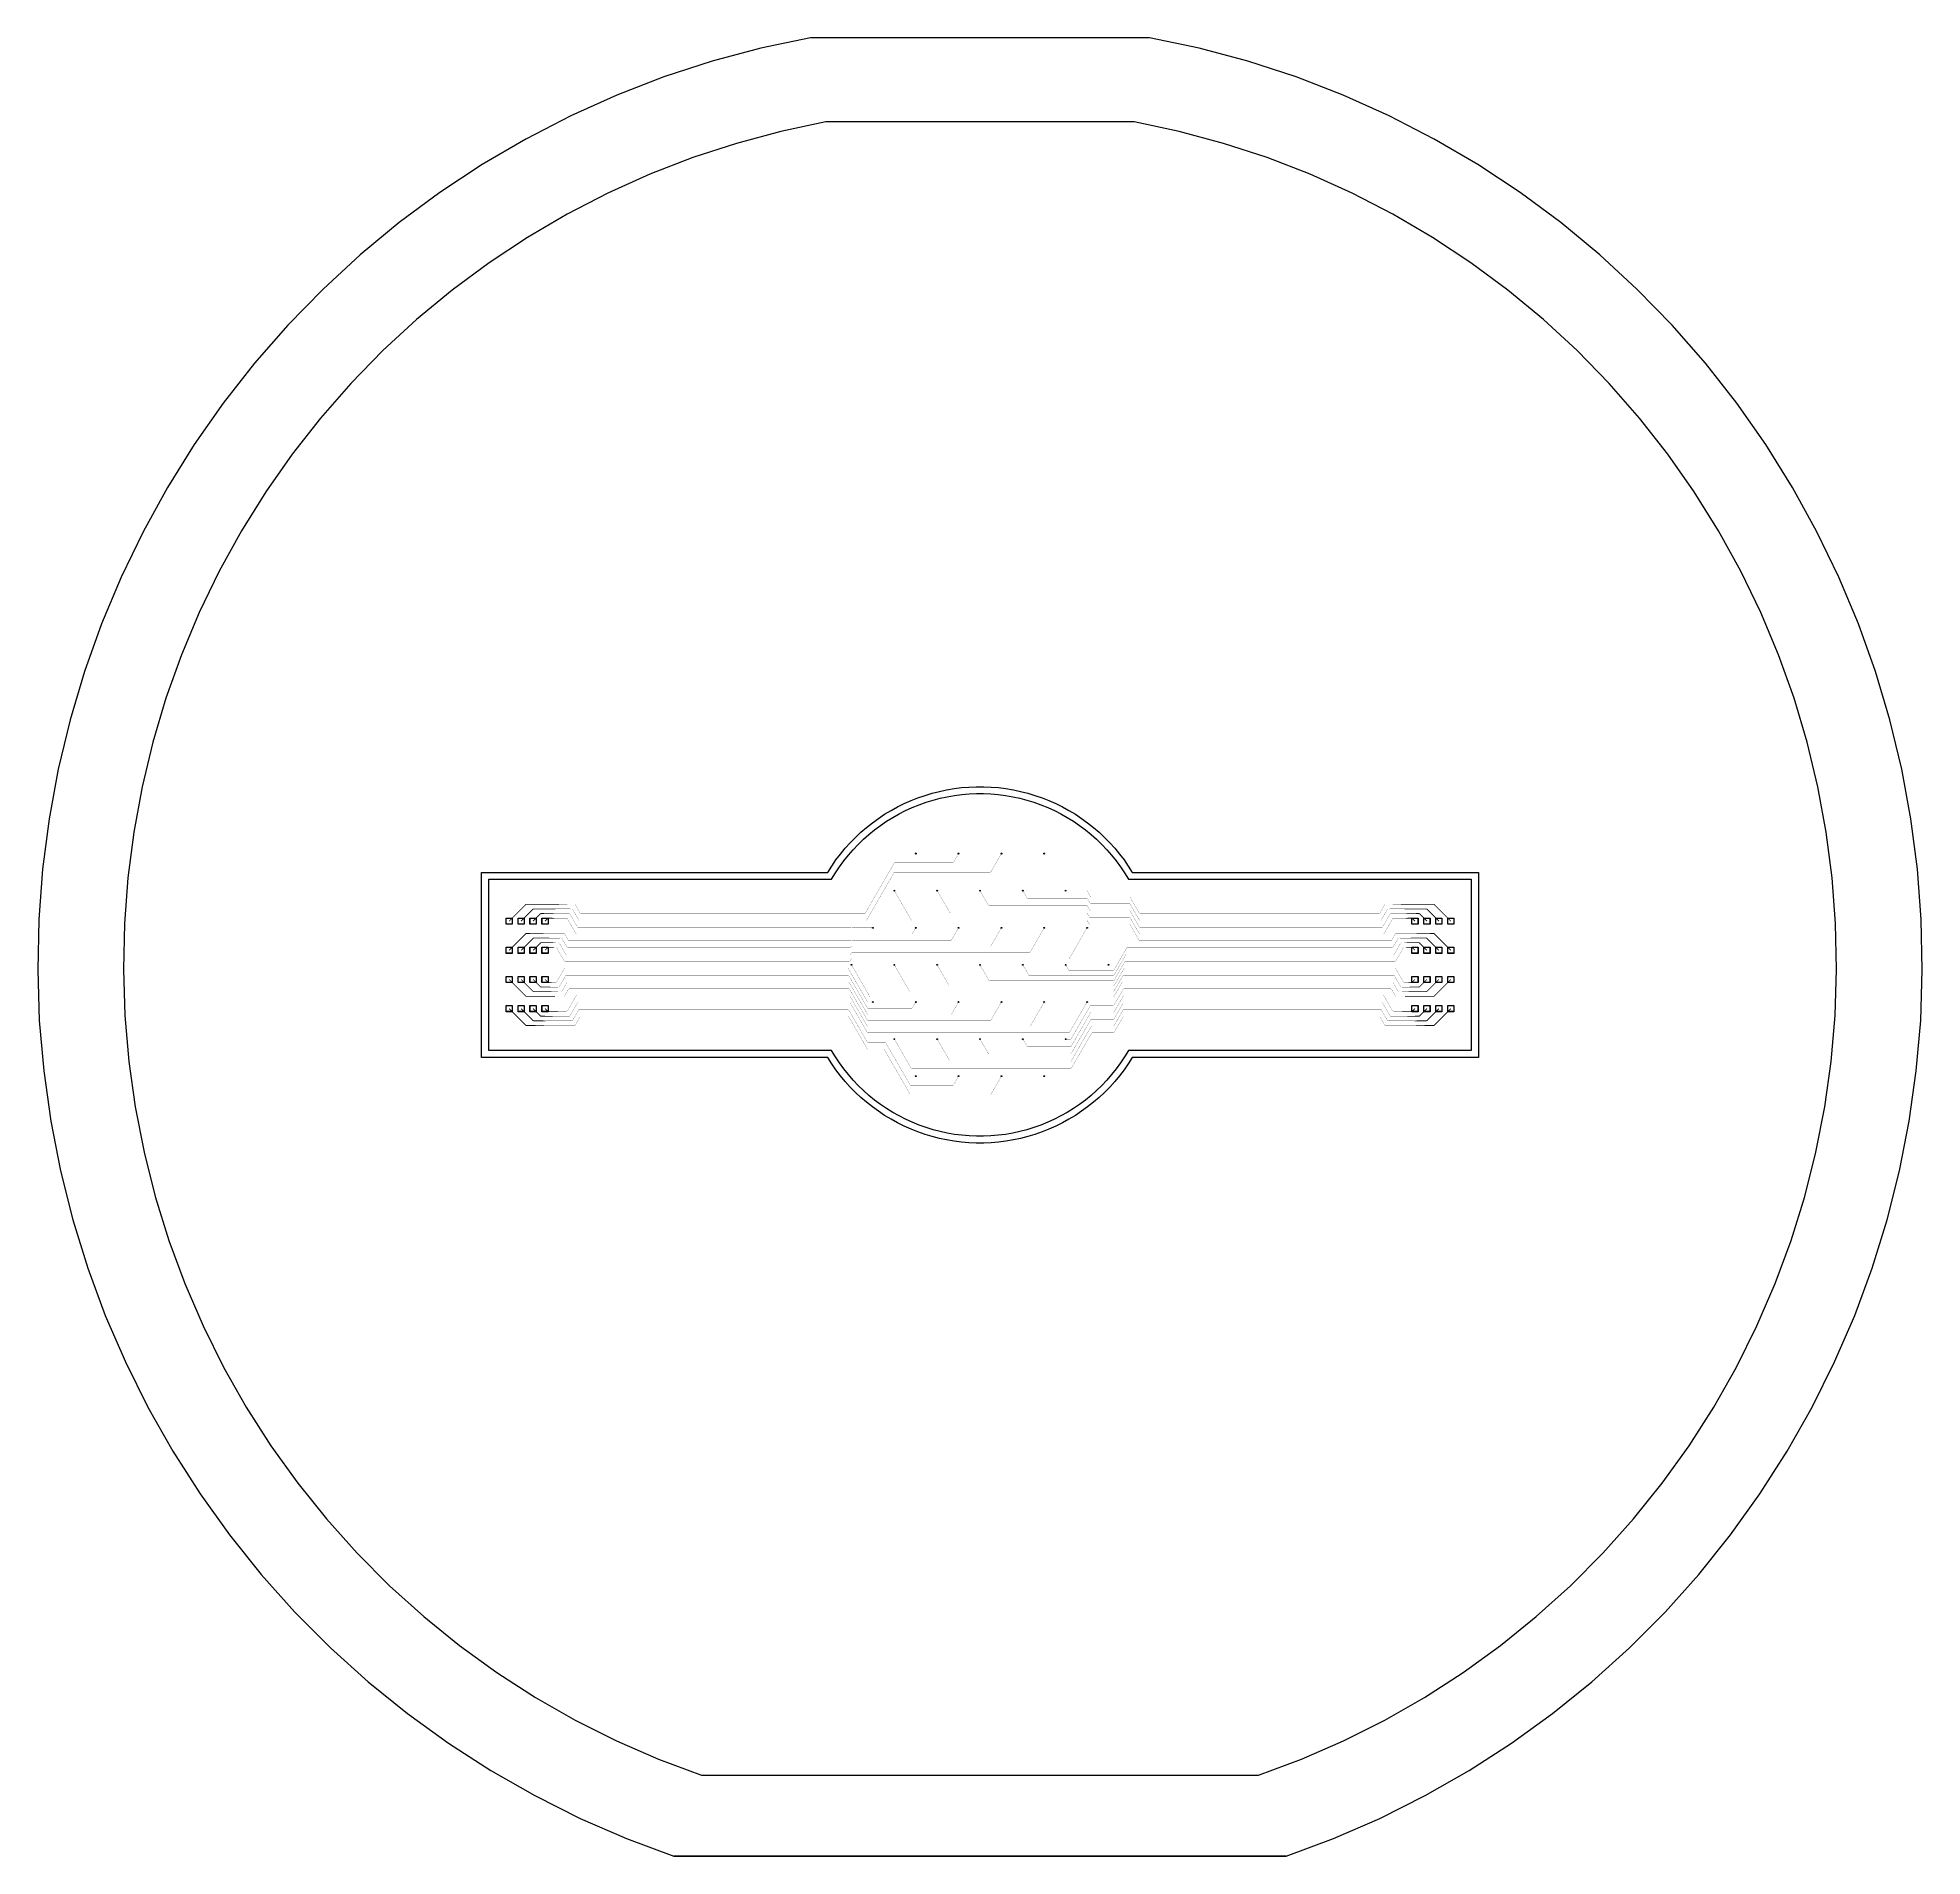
# Model space of a CAD drawing. Header units: metres. Extents: x -54999 to 54999, y -52014 to 54102.
import ezdxf

# ---------------------------------------------------------------- set-up
doc = ezdxf.new("R2010")
doc.units = ezdxf.units.M
for name, color, linetype in [('eDura_outline_ext', 6, 'Continuous'), ('eDura_outline_int', 6, 'Continuous'), ('etch', 3, 'Continuous'), ('metal', 4, 'Continuous'), ('wafer_ext', 8, 'Continuous'), ('wafer_int', 8, 'Continuous')]:
    doc.layers.add(name, color=color, linetype=linetype)
doc.dimstyles.get("Standard").update_dxf_attribs({"dimtxt": 2.5, "dimasz": 2.5, "dimexe": 1.25, "dimexo": 0.625, "dimtad": 1, "dimdec": 0, "dimtxsty": 'Standard', "dimcen": 2.5, "dimadec": 0, "dimazin": 0, "dimtfac": 1, "dimtmove": 0, "dimatfit": 3, "dimarcsym": 0})

# ---------------------------------------------------------------- blocks, each defined once
blk = doc.blocks.new('*D3')
at = {"color": 0, "lineweight": -2, "transparency": 16777216}
for p, q in [((-3761, 6470), (-3762, 6468)), ((-3760, 6472), (-3740, 6518)), ((-3734, 6529), (-3739, 6520))]:
    blk.add_line(p, q, dxfattribs=at)
at = {"color": 0, "transparency": 16777216}
for points in [[(-3762, 6470), (-3761, 6470), (-3760, 6472)], [(-3739, 6520), (-3738, 6520), (-3740, 6518)]]:
    blk.add_solid(points, dxfattribs=at)
at = {"layer": 'Defpoints', "color": 0, "transparency": 16777216}
for p in [(-3760, 6472), (-3740, 6518)]:
    blk.add_point(p, dxfattribs=at)
at = {"color": 0, "transparency": 16777216, "insert": (-3738, 6527), "char_height": 2.5, "attachment_point": 5, "rotation": 65.51546}
blk.add_mtext('∅50', dxfattribs=at)

msp = doc.modelspace()

# ---------------------------------------------------------------- linework, layer by layer
at = {"layer": 'eDura_outline_ext'}
msp.add_lwpolyline([(-8888.194, 5400), (-8654.601, 5766.965), (-8405.866, 6123.84), (-8142.424, 6470.002), (-7864.738, 6804.844), (-7573.291, 7127.781), (-7268.595, 7438.247), (-6951.182, 7735.701), (-6621.608, 8019.62), (-6280.45, 8289.509), (-5928.303, 8544.895), (-5565.785, 8785.331), (-5193.529, 9010.397), (-4812.187, 9219.699), (-4422.426, 9412.872), (-4024.928, 9589.576), (-3620.388, 9749.502), (-3209.514, 9892.372), (-2793.024, 10017.935), (-2371.649, 10125.971), (-1946.124, 10216.291), (-1517.194, 10288.738), (-1085.61, 10343.184), (-652.127, 10379.534), (-217.502, 10397.725), (217.502, 10397.725), (652.127, 10379.534), (1085.61, 10343.184), (1517.194, 10288.738), (1946.124, 10216.291), (2371.649, 10125.971), (2793.024, 10017.935), (3209.514, 9892.372), (3620.388, 9749.502), (4024.928, 9589.576), (4422.426, 9412.872), (4812.187, 9219.699), (5193.529, 9010.397), (5565.785, 8785.331), (5928.303, 8544.895), (6280.45, 8289.509), (6621.608, 8019.62), (6951.182, 7735.701), (7268.595, 7438.247), (7573.291, 7127.781), (7864.738, 6804.844), (8142.424, 6470.002), (8405.866, 6123.84), (8654.601, 5766.965), (8888.194, 5400), (8888.194, 5400), (29088.194, 5400), (29088.194, -5400), (8888.194, -5400), (8888.194, -5400), (8654.601, -5766.965), (8405.866, -6123.84), (8142.424, -6470.002), (7864.738, -6804.844), (7573.291, -7127.781), (7268.595, -7438.247), (6951.182, -7735.701), (6621.608, -8019.62), (6280.45, -8289.509), (5928.303, -8544.895), (5565.785, -8785.331), (5193.529, -9010.397), (4812.187, -9219.699), (4422.426, -9412.872), (4024.928, -9589.576), (3620.388, -9749.502), (3209.514, -9892.372), (2793.024, -10017.935), (2371.649, -10125.971), (1946.124, -10216.291), (1517.194, -10288.738), (1085.61, -10343.184), (652.127, -10379.534), (217.502, -10397.725), (-217.502, -10397.725), (-652.127, -10379.534), (-1085.61, -10343.184), (-1517.194, -10288.738), (-1946.124, -10216.291), (-2371.649, -10125.971), (-2793.024, -10017.935), (-3209.514, -9892.372), (-3620.388, -9749.502), (-4024.928, -9589.576), (-4422.426, -9412.872), (-4812.187, -9219.699), (-5193.529, -9010.397), (-5565.785, -8785.331), (-5928.303, -8544.895), (-6280.45, -8289.509), (-6621.608, -8019.62), (-6951.182, -7735.701), (-7268.595, -7438.247), (-7573.291, -7127.781), (-7864.738, -6804.844), (-8142.424, -6470.002), (-8405.866, -6123.84), (-8654.601, -5766.965), (-8888.194, -5400), (-8888.194, -5400), (-29088.194, -5400), (-29088.194, 5400), (-8888.194, 5400)], close=True, dxfattribs=at)
at = {"layer": 'eDura_outline_int'}
msp.add_lwpolyline([(-8660.254, 5000), (-8438.696, 5365.484), (-8201.723, 5721.167), (-7949.768, 6066.399), (-7683.291, 6400.55), (-7402.78, 6723.009), (-7108.746, 7033.187), (-6801.727, 7330.519), (-6482.284, 7614.46), (-6151, 7884.491), (-5808.479, 8140.121), (-5455.349, 8380.881), (-5092.254, 8606.332), (-4719.856, 8816.062), (-4338.837, 9009.689), (-3949.893, 9186.857), (-3553.733, 9347.245), (-3151.082, 9490.557), (-2742.675, 9616.534), (-2329.258, 9724.945), (-1911.586, 9815.592), (-1490.423, 9888.308), (-1066.537, 9942.962), (-640.702, 9979.454), (-213.698, 9997.716), (213.698, 9997.716), (640.702, 9979.454), (1066.537, 9942.962), (1490.423, 9888.308), (1911.586, 9815.592), (2329.258, 9724.945), (2742.675, 9616.534), (3151.082, 9490.557), (3553.733, 9347.245), (3949.893, 9186.857), (4338.837, 9009.689), (4719.856, 8816.062), (5092.254, 8606.332), (5455.349, 8380.881), (5808.479, 8140.121), (6151, 7884.491), (6482.284, 7614.46), (6801.727, 7330.519), (7108.746, 7033.187), (7402.78, 6723.009), (7683.291, 6400.55), (7949.768, 6066.399), (8201.723, 5721.167), (8438.696, 5365.484), (8660.254, 5000), (8660.254, 5000), (28660.254, 5000), (28660.254, -5000), (8660.254, -5000), (8660.254, -5000), (8438.696, -5365.484), (8201.723, -5721.167), (7949.768, -6066.399), (7683.291, -6400.55), (7402.78, -6723.009), (7108.746, -7033.187), (6801.727, -7330.519), (6482.284, -7614.46), (6151, -7884.491), (5808.479, -8140.121), (5455.349, -8380.881), (5092.254, -8606.332), (4719.856, -8816.062), (4338.837, -9009.689), (3949.893, -9186.857), (3553.733, -9347.245), (3151.082, -9490.557), (2742.675, -9616.534), (2329.258, -9724.945), (1911.586, -9815.592), (1490.423, -9888.308), (1066.537, -9942.962), (640.702, -9979.454), (213.698, -9997.716), (-213.698, -9997.716), (-640.702, -9979.454), (-1066.537, -9942.962), (-1490.423, -9888.308), (-1911.586, -9815.592), (-2329.258, -9724.945), (-2742.675, -9616.534), (-3151.082, -9490.557), (-3553.733, -9347.245), (-3949.893, -9186.857), (-4338.837, -9009.689), (-4719.856, -8816.062), (-5092.254, -8606.332), (-5455.349, -8380.881), (-5808.479, -8140.121), (-6151, -7884.491), (-6482.284, -7614.46), (-6801.727, -7330.519), (-7108.746, -7033.187), (-7402.78, -6723.009), (-7683.291, -6400.55), (-7949.768, -6066.399), (-8201.723, -5721.167), (-8438.696, -5365.484), (-8660.254, -5000), (-8660.254, -5000), (-28660.254, -5000), (-28660.254, 5000), (-8660.254, 5000)], close=True, dxfattribs=at)
at = {"layer": 'etch'}
for points in [[(-27660.254, 2725), (-27310.254, 2725), (-27310.254, 2375), (-27660.254, 2375), (-27660.254, 2725)], [(-26960.254, 2725), (-26610.254, 2725), (-26610.254, 2375), (-26960.254, 2375), (-26960.254, 2725)], [(-26260.254, 2725), (-25910.254, 2725), (-25910.254, 2375), (-26260.254, 2375), (-26260.254, 2725)], [(-25560.254, 2725), (-25210.254, 2725), (-25210.254, 2375), (-25560.254, 2375), (-25560.254, 2725)], [(25210.254, 2725), (25560.254, 2725), (25560.254, 2375), (25210.254, 2375), (25210.254, 2725)], [(25910.254, 2725), (26260.254, 2725), (26260.254, 2375), (25910.254, 2375), (25910.254, 2725)], [(26610.254, 2725), (26960.254, 2725), (26960.254, 2375), (26610.254, 2375), (26610.254, 2725)], [(27310.254, 2725), (27660.254, 2725), (27660.254, 2375), (27310.254, 2375), (27310.254, 2725)], [(-27660.254, 1025), (-27310.254, 1025), (-27310.254, 675), (-27660.254, 675), (-27660.254, 1025)], [(-26960.254, 1025), (-26610.254, 1025), (-26610.254, 675), (-26960.254, 675), (-26960.254, 1025)], [(-26260.254, 1025), (-25910.254, 1025), (-25910.254, 675), (-26260.254, 675), (-26260.254, 1025)], [(-25560.254, 1025), (-25210.254, 1025), (-25210.254, 675), (-25560.254, 675), (-25560.254, 1025)], [(25210.254, 1025), (25560.254, 1025), (25560.254, 675), (25210.254, 675), (25210.254, 1025)], [(25910.254, 1025), (26260.254, 1025), (26260.254, 675), (25910.254, 675), (25910.254, 1025)], [(26610.254, 1025), (26960.254, 1025), (26960.254, 675), (26610.254, 675), (26610.254, 1025)], [(27310.254, 1025), (27660.254, 1025), (27660.254, 675), (27310.254, 675), (27310.254, 1025)], [(-27660.254, -675), (-27310.254, -675), (-27310.254, -1025), (-27660.254, -1025), (-27660.254, -675)], [(-26960.254, -675), (-26610.254, -675), (-26610.254, -1025), (-26960.254, -1025), (-26960.254, -675)], [(-26260.254, -675), (-25910.254, -675), (-25910.254, -1025), (-26260.254, -1025), (-26260.254, -675)], [(-25560.254, -675), (-25210.254, -675), (-25210.254, -1025), (-25560.254, -1025), (-25560.254, -675)], [(25210.254, -675), (25560.254, -675), (25560.254, -1025), (25210.254, -1025), (25210.254, -675)], [(25910.254, -675), (26260.254, -675), (26260.254, -1025), (25910.254, -1025), (25910.254, -675)], [(26610.254, -675), (26960.254, -675), (26960.254, -1025), (26610.254, -1025), (26610.254, -675)], [(27310.254, -675), (27660.254, -675), (27660.254, -1025), (27310.254, -1025), (27310.254, -675)], [(-27660.254, -2375), (-27310.254, -2375), (-27310.254, -2725), (-27660.254, -2725), (-27660.254, -2375)], [(-26960.254, -2375), (-26610.254, -2375), (-26610.254, -2725), (-26960.254, -2725), (-26960.254, -2375)], [(-26260.254, -2375), (-25910.254, -2375), (-25910.254, -2725), (-26260.254, -2725), (-26260.254, -2375)], [(-25560.254, -2375), (-25210.254, -2375), (-25210.254, -2725), (-25560.254, -2725), (-25560.254, -2375)], [(25210.254, -2375), (25560.254, -2375), (25560.254, -2725), (25210.254, -2725), (25210.254, -2375)], [(25910.254, -2375), (26260.254, -2375), (26260.254, -2725), (25910.254, -2725), (25910.254, -2375)], [(26610.254, -2375), (26960.254, -2375), (26960.254, -2725), (26610.254, -2725), (26610.254, -2375)], [(27310.254, -2375), (27660.254, -2375), (27660.254, -2725), (27310.254, -2725), (27310.254, -2375)]]:
    msp.add_lwpolyline(points, close=True, dxfattribs=at)
for centre in [(-3750, 6495.191), (-1250, 6495.191), (1250, 6495.191), (3750, 6495.191), (-5000, 4330.127), (-2500, 4330.127), (0, 4330.127), (2500, 4330.127), (5000, 4330.127), (-6250, 2165.064), (-3750, 2165.064), (-1250, 2165.064), (1250, 2165.064), (3750, 2165.064), (6250, 2165.064), (-7500, 0), (-5000, 0), (-2500, 0), (0, 0), (2500, 0), (5000, 0), (7500, 0), (-6250, -2165.064), (-3750, -2165.064), (-1250, -2165.064), (1250, -2165.064), (3750, -2165.064), (6250, -2165.064), (-5000, -4330.127), (-2500, -4330.127), (0, -4330.127), (2500, -4330.127), (5000, -4330.127), (-3750, -6495.191), (-1250, -6495.191), (1250, -6495.191), (3750, -6495.191)]:
    msp.add_circle(centre, 5, dxfattribs=at)
at = {"layer": 'metal'}
for points in [[(-27485.254, 2550, 50, 50, 0), (-26514.899, 3520.355, 50, 50, -0.1989123674), (-26479.543, 3535, 50, 10, 0), (-23664.122, 3535, 10, 10, -0.2679491924), (-23620.82, 3510, 10, 10, 0), (-23340.805, 3025, 10, 10, 0.2679491924), (-23297.504, 3000, 10, 10, 0), (-6734.47, 3000, 10, 10, 0.2679491924), (-6691.169, 3025, 10, 10, 0), (-5014.434, 5929.191, 10, 10, -0.2679491924), (-4971.132, 5954.191, 10, 10, 0), (-1591.214, 5954.191, 10, 10, 0.2679491924), (-1547.913, 5979.191, 10, 10, 0), (-1250, 6495.191, 10, 10, 0)], [(-26785.254, 2550, 50, 50, 0), (-26084.899, 3250.355, 50, 50, -0.1989123674), (-26049.543, 3265, 50, 10, 0), (-23820.006, 3265, 10, 10, -0.2679491924), (-23776.705, 3240, 10, 10, 0), (-23421.634, 2625, 10, 10, 0.2679491924), (-23378.333, 2600, 10, 10, 0), (-6653.064, 2600, 10, 10, 0.2679491924), (-6609.763, 2625, 10, 10, 0), (-5014.434, 5388.191, 10, 10, -0.2679491924), (-4971.132, 5413.191, 10, 10, 0), (596.439, 5413.191, 10, 10, 0.2679491924), (639.741, 5438.191, 10, 10, 0), (1250, 6495.191, 10, 10, 0)], [(27485.254, 850, 50, 50, 0), (26514.899, 1820.355, 50, 50, 0.1989123674), (26479.543, 1835, 50, 10, 0), (24287.66, 1835, 10, 10, 0.2679491924), (24244.359, 1810, 10, 10, 0), (24022.079, 1425, 10, 10, -0.2679491924), (23978.777, 1400, 10, 10, 0), (9336.047, 1400, 10, 10, -0.2679491924), (9292.746, 1425, 10, 10, 0), (8764.434, 2340.064, 10, 10, 0.2679491924), (8721.132, 2365.064, 10, 10, 0), (6413.427, 2365.064, 10, 10, -0.2679491924), (6370.126, 2390.064, 10, 10, 0), (6264.434, 2573.127, 10, 10, 0.2679491924), (6221.132, 2598.127, 10, 10, 0), (-3971.162, 2598.127, 10, 10, -0.2679491924), (-4014.463, 2623.127, 10, 10, 0), (-5000, 4330.127, 10, 10, 0)], [(25385.254, 2550, 50, 50, 0), (25224.899, 2710.355, 50, 50, 0.1989123674), (25189.543, 2725, 50, 10, 0), (24131.775, 2725, 10, 10, 0.2679491924), (24088.474, 2700, 10, 10, 0), (23583.293, 1825, 10, 10, -0.2679491924), (23539.991, 1800, 10, 10, 0), (9336.047, 1800, 10, 10, -0.2679491924), (9292.746, 1825, 10, 10, 0), (8764.434, 2740.064, 10, 10, 0.2679491924), (8721.132, 2765.064, 10, 10, 0), (6432.479, 2765.064, 10, 10, -0.2679491924), (6389.178, 2790.064, 10, 10, 0), (6264.434, 3006.127, 10, 10, 0.2679491924), (6221.132, 3031.127, 10, 10, 0), (-1721.154, 3031.127, 10, 10, -0.2679491924), (-1764.456, 3056.127, 10, 10, 0), (-2500, 4330.127, 10, 10, 0)], [(26085.254, 2550, 50, 50, 0), (25654.899, 2980.355, 50, 50, 0.1989123674), (25619.543, 2995, 50, 10, 0), (23975.891, 2995, 10, 10, 0.2679491924), (23932.589, 2970, 10, 10, 0), (23502.463, 2225, 10, 10, -0.2679491924), (23459.162, 2200, 10, 10, 0), (9336.047, 2200, 10, 10, -0.2679491924), (9292.746, 2225, 10, 10, 0), (8764.434, 3140.064, 10, 10, 0.2679491924), (8721.132, 3165.064, 10, 10, 0), (6451.532, 3165.064, 10, 10, -0.2679491924), (6408.231, 3190.064, 10, 10, 0), (6264.434, 3439.127, 10, 10, 0.2679491924), (6221.132, 3464.127, 10, 10, 0), (528.853, 3464.127, 10, 10, -0.2679491924), (485.552, 3489.127, 10, 10, 0), (0, 4330.127, 10, 10, 0)], [(26785.254, 2550, 50, 50, 0), (26084.899, 3250.355, 50, 50, 0.1989123674), (26049.543, 3265, 50, 10, 0), (23820.006, 3265, 10, 10, 0.2679491924), (23776.705, 3240, 10, 10, 0), (23421.634, 2625, 10, 10, -0.2679491924), (23378.333, 2600, 10, 10, 0), (9336.047, 2600, 10, 10, -0.2679491924), (9292.746, 2625, 10, 10, 0), (8764.434, 3540.064, 10, 10, 0.2679491924), (8721.132, 3565.064, 10, 10, 0), (6470.584, 3565.064, 10, 10, -0.2679491924), (6427.283, 3590.064, 10, 10, 0), (6264.434, 3872.127, 10, 10, 0.2679491924), (6221.132, 3897.127, 10, 10, 0), (2778.86, 3897.127, 10, 10, -0.2679491924), (2735.559, 3922.127, 10, 10, 0), (2500, 4330.127, 10, 10, 0)], [(27485.254, 2550, 50, 50, 0), (26514.899, 3520.355, 50, 50, 0.1989123674), (26479.543, 3535, 50, 10, 0), (23664.122, 3535, 10, 10, 0.2679491924), (23620.82, 3510, 10, 10, 0), (23340.805, 3025, 10, 10, -0.2679491924), (23297.504, 3000, 10, 10, 0), (9336.047, 3000, 10, 10, -0.2679491924), (9292.746, 3025, 10, 10, 0), (8764.434, 3940.064, 10, 10, 0.2679491924), (8721.132, 3965.064, 10, 10, 0), (6489.637, 3965.064, 10, 10, -0.2679491924), (6446.336, 3990.064, 10, 10, 0), (6264.434, 4305.127, 10, 10, 0.2679491924), (6221.132, 4330.127, 10, 10, 0), (5000, 4330.127, 10, 10, 0)], [(-26085.254, 2550, 50, 50, 0), (-25654.899, 2980.355, 50, 50, -0.1989123674), (-25619.543, 2995, 50, 10, 0), (-23975.891, 2995, 10, 10, -0.2679491924), (-23932.589, 2970, 10, 10, 0), (-23502.463, 2225, 10, 10, 0.2679491924), (-23459.162, 2200, 10, 10, 0), (-7550.852, 2200, 10, 10, -0.2401598481), (-7510.393, 2179.377, 10, 10, 0), (-7514.974, 2185.687, 10, 10, 0.2401598481), (-7474.514, 2165.064, 10, 10, 0), (-6250, 2165.064, 10, 10, 0)], [(-25385.254, 2550, 50, 50, 0), (-25224.899, 2710.355, 50, 50, -0.1989123674), (-25189.543, 2725, 50, 10, 0), (-24131.775, 2725, 10, 10, -0.2679491924), (-24088.474, 2700, 10, 10, 0), (-23583.293, 1825, 10, 10, 0.2679491924), (-23539.991, 1800, 10, 10, 0), (-7535.887, 1800, 10, 10, 0.0393143368), (-7528.061, 1800.616, 10, 10, 0), (-7503.889, 1804.447, 10, 10, -0.0393143368), (-7496.062, 1805.064, 10, 10, 0), (-3986.714, 1805.064, 10, 10, 0.2679491924), (-3943.412, 1830.064, 10, 10, 0), (-3750, 2165.064, 10, 10, 0)], [(-1250, 2165.064, 10, 10, 0), (-1651.258, 1470.064, 10, 10, -0.2679491924), (-1694.56, 1445.064, 10, 10, 0), (-7471.132, 1445.064, 10, 10, 0.2679491924), (-7514.434, 1420.064, 10, 10, 0), (-7511.584, 1425, 10, 10, -0.2679491924), (-7554.885, 1400, 10, 10, 0), (-23978.777, 1400, 10, 10, -0.2679491924), (-24022.079, 1425, 10, 10, 0), (-24244.359, 1810, 10, 10, 0.2679491924), (-24287.66, 1835, 10, 50, 0), (-26479.543, 1835, 50, 50, 0.1989123674), (-26514.899, 1820.355, 50, 50, 0), (-27485.254, 850, 50, 50, 0)], [(-26785.254, 850, 50, 50, 0), (-26084.899, 1550.355, 50, 50, -0.1989123674), (-26049.543, 1565, 50, 10, 0), (-24443.544, 1565, 10, 10, -0.2679491924), (-24400.243, 1540, 10, 10, 0), (-24102.908, 1025, 10, 10, 0.2679491924), (-24059.606, 1000, 10, 10, 0), (-7577.979, 1000, 10, 10, 0.2679491924), (-7534.678, 1025, 10, 10, 0), (-7514.434, 1060.064, 10, 10, -0.2679491924), (-7471.132, 1085.064, 10, 10, 0), (597.594, 1085.064, 10, 10, 0.2679491924), (640.895, 1110.064, 10, 10, 0), (1250, 2165.064, 10, 10, 0)], [(-26085.254, 850, 50, 50, 0), (-25654.899, 1280.355, 50, 50, -0.1989123674), (-25619.543, 1295, 50, 10, 0), (-24599.429, 1295, 10, 10, -0.2679491924), (-24556.128, 1270, 10, 10, 0), (-24183.737, 625, 10, 10, 0.2679491924), (-24140.436, 600, 10, 10, 0), (-7601.073, 600, 10, 10, 0.2679491924), (-7557.772, 625, 10, 10, 0), (-7514.434, 700.064, 10, 10, -0.2679491924), (-7471.132, 725.064, 10, 10, 0), (2889.748, 725.064, 10, 10, 0.2679491924), (2933.049, 750.064, 10, 10, 0), (3750, 2165.064, 10, 10, 0)], [(-25385.254, 850, 50, 50, 0), (-25224.899, 1010.355, 50, 50, -0.1989123674), (-25189.543, 1025, 50, 10, 0), (-24755.314, 1025, 10, 10, -0.2679491924), (-24712.012, 1000, 10, 10, 0), (-24264.566, 225, 10, 10, 0.2679491924), (-24221.265, 200, 10, 10, 0), (-7624.167, 200, 10, 10, 0.2679491924), (-7580.866, 225, 10, 10, 0), (-7514.434, 340.064, 10, 10, -0.2679491924), (-7471.132, 365.064, 10, 10, 0), (5181.902, 365.064, 10, 10, 0.2679491924), (5225.203, 390.064, 10, 10, 0), (6250, 2165.064, 10, 10, 0)], [(26085.254, 850, 50, 50, 0), (25654.899, 1280.355, 50, 50, 0.1989123674), (25619.543, 1295, 50, 10, 0), (24599.429, 1295, 10, 10, 0.2679491924), (24556.128, 1270, 10, 10, 0), (24183.737, 625, 10, 10, -0.2679491924), (24140.436, 600, 10, 10, 0), (8544.58, 600, 10, 10, 0.2679491924), (8501.279, 575, 10, 10, 0), (7826.934, -593, 10, 10, -0.2679491924), (7783.632, -618, 10, 10, 0), (2885.67, -618, 10, 10, -0.2679491924), (2842.369, -593, 10, 10, 0), (2500, 0, 10, 10, 0)], [(26785.254, 850, 50, 50, 0), (26084.899, 1550.355, 50, 50, 0.1989123674), (26049.543, 1565, 50, 10, 0), (24443.544, 1565, 10, 10, 0.2679491924), (24400.243, 1540, 10, 10, 0), (24102.908, 1025, 10, 10, -0.2679491924), (24059.606, 1000, 10, 10, 0), (8597.119, 1000, 10, 10, 0.2679491924), (8553.818, 975, 10, 10, 0), (7826.934, -284, 10, 10, -0.2679491924), (7783.632, -309, 10, 10, 0), (5207.269, -309, 10, 10, -0.2679491924), (5163.967, -284, 10, 10, 0), (5000, 0, 10, 10, 0)], [(26785.254, -850, 50, 50, 0), (26084.899, -1550.355, 50, 50, -0.1989123674), (26049.543, -1565, 50, 10, 0), (24443.544, -1565, 10, 10, -0.2679491924), (24400.243, -1540, 10, 10, 0), (24102.908, -1025, 10, 10, 0.2679491924), (24059.606, -1000, 10, 10, 0), (8334.425, -1000, 10, 10, 0.2679491924), (8291.123, -1025, 10, 10, 0), (7826.934, -1829, 10, 10, -0.2679491924), (7783.632, -1854, 10, 10, 0), (-6400.725, -1854, 10, 10, -0.2679491924), (-6444.026, -1829, 10, 10, 0), (-7500, 0, 10, 10, 0)], [(26085.254, -850, 50, 50, 0), (25654.899, -1280.355, 50, 50, -0.1989123674), (25619.543, -1295, 50, 10, 0), (24599.429, -1295, 10, 10, -0.2679491924), (24556.128, -1270, 10, 10, 0), (24183.737, -625, 10, 10, 0.2679491924), (24140.436, -600, 10, 10, 0), (8386.964, -600, 10, 10, 0.2679491924), (8343.662, -625, 10, 10, 0), (7826.934, -1520, 10, 10, -0.2679491924), (7783.632, -1545, 10, 10, 0), (-4079.126, -1545, 10, 10, -0.2679491924), (-4122.428, -1520, 10, 10, 0), (-5000, 0, 10, 10, 0)], [(25385.254, -850, 50, 50, 0), (25224.899, -1010.355, 50, 50, -0.1989123674), (25189.543, -1025, 50, 10, 0), (24755.314, -1025, 10, 10, -0.2679491924), (24712.012, -1000, 10, 10, 0), (24264.566, -225, 10, 10, 0.2679491924), (24221.265, -200, 10, 10, 0), (8439.502, -200, 10, 10, 0.2679491924), (8396.201, -225, 10, 10, 0), (7826.934, -1211, 10, 10, -0.2679491924), (7783.632, -1236, 10, 10, 0), (-1757.528, -1236, 10, 10, -0.2679491924), (-1800.829, -1211, 10, 10, 0), (-2500, 0, 10, 10, 0)], [(25385.254, 850, 50, 50, 0), (25224.899, 1010.355, 50, 50, 0.1989123674), (25189.543, 1025, 50, 10, 0), (24755.314, 1025, 10, 10, 0.2679491924), (24712.012, 1000, 10, 10, 0), (24264.566, 225, 10, 10, -0.2679491924), (24221.265, 200, 10, 10, 0), (8492.041, 200, 10, 10, 0.2679491924), (8448.74, 175, 10, 10, 0), (7826.934, -902, 10, 10, -0.2679491924), (7783.632, -927, 10, 10, 0), (564.071, -927, 10, 10, -0.2679491924), (520.77, -902, 10, 10, 0), (0, 0, 10, 10, 0)], [(-27485.254, -850, 50, 50, 0), (-26514.899, -1820.355, 50, 50, 0.1989123674), (-26479.543, -1835, 50, 10, 0), (-24287.66, -1835, 10, 10, 0.2679491924), (-24244.359, -1810, 10, 10, 0), (-24022.079, -1425, 10, 10, -0.2679491924), (-23978.777, -1400, 10, 10, 0), (-7656.615, -1400, 10, 10, -0.2679491924), (-7613.314, -1425, 10, 10, 0), (-6576.934, -3220.064, 10, 10, 0.2679491924), (-6533.632, -3245.064, 10, 10, 0), (597.594, -3245.064, 10, 10, 0.2679491924), (640.895, -3220.064, 10, 10, 0), (1250, -2165.064, 10, 10, 0)], [(-1250, -2165.064, 10, 10, 0), (-1651.258, -2860.064, 10, 10, -0.2679491924), (-1694.56, -2885.064, 10, 10, 0), (-6533.632, -2885.064, 10, 10, -0.2679491924), (-6576.934, -2860.064, 10, 10, 0), (-7636.408, -1025, 10, 10, 0.2679491924), (-7679.709, -1000, 10, 10, 0), (-24059.606, -1000, 10, 10, 0.2679491924), (-24102.908, -1025, 10, 10, 0), (-24400.243, -1540, 10, 10, -0.2679491924), (-24443.544, -1565, 10, 50, 0), (-26049.543, -1565, 50, 50, -0.1989123674), (-26084.899, -1550.355, 50, 50, 0), (-26785.254, -850, 50, 50, 0)], [(-3750, -2165.064, 10, 10, 0), (-3943.412, -2500.064, 10, 10, -0.2679491924), (-3986.714, -2525.064, 10, 10, 0), (-6533.632, -2525.064, 10, 10, -0.2679491924), (-6576.934, -2500.064, 10, 10, 0), (-7659.502, -625, 10, 10, 0.2679491924), (-7702.803, -600, 10, 10, 0), (-24140.436, -600, 10, 10, 0.2679491924), (-24183.737, -625, 10, 10, 0), (-24556.128, -1270, 10, 10, -0.2679491924), (-24599.429, -1295, 10, 50, 0), (-25619.543, -1295, 50, 50, -0.1989123674), (-25654.899, -1280.355, 50, 50, 0), (-26085.254, -850, 50, 50, 0)], [(-6250, -2165.064, 10, 10, 0), (-6533.632, -2165.064, 10, 10, -0.2679491924), (-6576.934, -2140.064, 10, 10, 0), (-7682.596, -225, 10, 10, 0.2679491924), (-7725.897, -200, 10, 10, 0), (-24221.265, -200, 10, 10, 0.2679491924), (-24264.566, -225, 10, 10, 0), (-24712.012, -1000, 10, 10, -0.2679491924), (-24755.314, -1025, 10, 50, 0), (-25189.543, -1025, 50, 50, -0.1989123674), (-25224.899, -1010.355, 50, 50, 0), (-25385.254, -850, 50, 50, 0)], [(27485.254, -850, 50, 50, 0), (26514.899, -1820.355, 50, 50, -0.1989123674), (26479.543, -1835, 50, 10, 0), (24287.66, -1835, 10, 10, -0.2679491924), (24244.359, -1810, 10, 10, 0), (24022.079, -1425, 10, 10, 0.2679491924), (23978.777, -1400, 10, 10, 0), (8398.547, -1400, 10, 10, 0.2679491924), (8355.246, -1425, 10, 10, 0), (7826.934, -2340.064, 10, 10, -0.2679491924), (7783.632, -2365.064, 10, 10, 0), (6475.897, -2365.064, 10, 10, 0.2679491924), (6432.596, -2390.064, 10, 10, 0), (5326.934, -4305.127, 10, 10, -0.2679491924), (5283.632, -4330.127, 10, 10, 0), (5000, -4330.127, 10, 10, 0)], [(6250, -2165.064, 10, 10, 0), (5225.203, -3940.064, 10, 10, -0.2679491924), (5181.902, -3965.064, 10, 10, 0), (-6533.632, -3965.064, 10, 10, -0.2679491924), (-6576.934, -3940.064, 10, 10, 0), (-7567.126, -2225, 10, 10, 0.2679491924), (-7610.427, -2200, 10, 10, 0), (-23459.162, -2200, 10, 10, 0.2679491924), (-23502.463, -2225, 10, 10, 0), (-23932.589, -2970, 10, 10, -0.2679491924), (-23975.891, -2995, 10, 50, 0), (-25619.543, -2995, 50, 50, -0.1989123674), (-25654.899, -2980.355, 50, 50, 0), (-26085.254, -2550, 50, 50, 0)], [(-25385.254, -2550, 50, 50, 0), (-25224.899, -2710.355, 50, 50, 0.1989123674), (-25189.543, -2725, 50, 10, 0), (-24131.775, -2725, 10, 10, 0.2679491924), (-24088.474, -2700, 10, 10, 0), (-23583.293, -1825, 10, 10, -0.2679491924), (-23539.991, -1800, 10, 10, 0), (-7633.521, -1800, 10, 10, -0.2679491924), (-7590.22, -1825, 10, 10, 0), (-6576.934, -3580.064, 10, 10, 0.2679491924), (-6533.632, -3605.064, 10, 10, 0), (2889.748, -3605.064, 10, 10, 0.2679491924), (2933.049, -3580.064, 10, 10, 0), (3750, -2165.064, 10, 10, 0)], [(26085.254, -2550, 50, 50, 0), (25654.899, -2980.355, 50, 50, -0.1989123674), (25619.543, -2995, 50, 10, 0), (23975.891, -2995, 10, 10, -0.2679491924), (23932.589, -2970, 10, 10, 0), (23502.463, -2225, 10, 10, 0.2679491924), (23459.162, -2200, 10, 10, 0), (8398.547, -2200, 10, 10, 0.2679491924), (8355.246, -2225, 10, 10, 0), (7826.934, -3140.064, 10, 10, -0.2679491924), (7783.632, -3165.064, 10, 10, 0), (6514.003, -3165.064, 10, 10, 0.2679491924), (6470.701, -3190.064, 10, 10, 0), (5326.934, -5171.127, 10, 10, -0.2679491924), (5283.632, -5196.127, 10, 10, 0), (528.853, -5196.127, 10, 10, -0.2679491924), (485.552, -5171.127, 10, 10, 0), (0, -4330.127, 10, 10, 0)], [(25385.254, -2550, 50, 50, 0), (25224.899, -2710.355, 50, 50, -0.1989123674), (25189.543, -2725, 50, 10, 0), (24131.775, -2725, 10, 10, -0.2679491924), (24088.474, -2700, 10, 10, 0), (23583.293, -1825, 10, 10, 0.2679491924), (23539.991, -1800, 10, 10, 0), (8398.547, -1800, 10, 10, 0.2679491924), (8355.246, -1825, 10, 10, 0), (7826.934, -2740.064, 10, 10, -0.2679491924), (7783.632, -2765.064, 10, 10, 0), (6494.95, -2765.064, 10, 10, 0.2679491924), (6451.649, -2790.064, 10, 10, 0), (5326.934, -4738.127, 10, 10, -0.2679491924), (5283.632, -4763.127, 10, 10, 0), (2778.86, -4763.127, 10, 10, -0.2679491924), (2735.559, -4738.127, 10, 10, 0), (2500, -4330.127, 10, 10, 0)], [(-27485.254, -2550, 50, 50, 0), (-26514.899, -3520.355, 50, 50, 0.1989123674), (-26479.543, -3535, 50, 10, 0), (-23664.122, -3535, 10, 10, 0.2679491924), (-23620.82, -3510, 10, 10, 0), (-23340.805, -3025, 10, 10, -0.2679491924), (-23297.504, -3000, 10, 10, 0), (-7705.727, -3000, 10, 10, -0.2679491924), (-7662.426, -3025, 10, 10, 0), (-6576.934, -4905.127, 10, 10, 0.2679491924), (-6533.632, -4930.127, 10, 10, 0), (-5619.65, -4930.127, 10, 10, -0.2679491924), (-5576.349, -4955.127, 10, 10, 0), (-4076.934, -7552.191, 10, 10, 0.2679491924), (-4033.632, -7577.191, 10, 10, 0), (596.439, -7577.191, 10, 10, 0.2679491924), (639.741, -7552.191, 10, 10, 0), (1250, -6495.191, 10, 10, 0)], [(-1250, -6495.191, 10, 10, 0), (-1547.913, -7011.191, 10, 10, -0.2679491924), (-1591.214, -7036.191, 10, 10, 0), (-4033.632, -7036.191, 10, 10, -0.2679491924), (-4076.934, -7011.191, 10, 10, 0), (-5494.943, -4555.127, 10, 10, 0.2679491924), (-5538.244, -4530.127, 10, 10, 0), (-6533.632, -4530.127, 10, 10, -0.2679491924), (-6576.934, -4505.127, 10, 10, 0), (-7662.426, -2625, 10, 10, 0.2679491924), (-7705.727, -2600, 10, 10, 0), (-23378.333, -2600, 10, 10, 0.2679491924), (-23421.634, -2625, 10, 10, 0), (-23776.705, -3240, 10, 10, -0.2679491924), (-23820.006, -3265, 10, 50, 0), (-26049.543, -3265, 50, 50, -0.1989123674), (-26084.899, -3250.355, 50, 50, 0), (-26785.254, -2550, 50, 50, 0)], [(27485.254, -2550, 50, 50, 0), (26514.899, -3520.355, 50, 50, -0.1989123674), (26479.543, -3535, 50, 10, 0), (23664.122, -3535, 10, 10, -0.2679491924), (23620.82, -3510, 10, 10, 0), (23340.805, -3025, 10, 10, 0.2679491924), (23297.504, -3000, 10, 10, 0), (8398.547, -3000, 10, 10, 0.2679491924), (8355.246, -3025, 10, 10, 0), (7826.934, -3940.064, 10, 10, -0.2679491924), (7783.632, -3965.064, 10, 10, 0), (6552.108, -3965.064, 10, 10, 0.2679491924), (6508.806, -3990.064, 10, 10, 0), (5326.934, -6037.127, 10, 10, -0.2679491924), (5283.632, -6062.127, 10, 10, 0), (-3971.162, -6062.127, 10, 10, -0.2679491924), (-4014.463, -6037.127, 10, 10, 0), (-5000, -4330.127, 10, 10, 0)], [(26785.254, -2550, 50, 50, 0), (26084.899, -3250.355, 50, 50, -0.1989123674), (26049.543, -3265, 50, 10, 0), (23820.006, -3265, 10, 10, -0.2679491924), (23776.705, -3240, 10, 10, 0), (23421.634, -2625, 10, 10, 0.2679491924), (23378.333, -2600, 10, 10, 0), (8398.547, -2600, 10, 10, 0.2679491924), (8355.246, -2625, 10, 10, 0), (7826.934, -3540.064, 10, 10, -0.2679491924), (7783.632, -3565.064, 10, 10, 0), (6533.055, -3565.064, 10, 10, 0.2679491924), (6489.754, -3590.064, 10, 10, 0), (5326.934, -5604.127, 10, 10, -0.2679491924), (5283.632, -5629.127, 10, 10, 0), (-1721.154, -5629.127, 10, 10, -0.2679491924), (-1764.456, -5604.127, 10, 10, 0), (-2500, -4330.127, 10, 10, 0)]]:
    msp.add_lwpolyline(points, format="xyseb", dxfattribs=at)
at = {"layer": 'metal', "const_width": 10}
for points in [[(-3750, 6495.191), (-3750, 6495.191)], [(5000, 4330.127), (5000, 4330.127)], [(-6250, 2165.064), (-6250, 2165.064)], [(7500, 0), (7500, 0)], [(-6250, -2165.064), (-6250, -2165.064)], [(5000, -4330.127), (5000, -4330.127)], [(-3750, -6495.191), (-3750, -6495.191)]]:
    msp.add_lwpolyline(points, dxfattribs=at)
at = {"layer": 'metal'}
for points in [[(-27665.254, 2730), (-27305.254, 2730), (-27305.254, 2370), (-27665.254, 2370), (-27665.254, 2730)], [(-26965.254, 2730), (-26605.254, 2730), (-26605.254, 2370), (-26965.254, 2370), (-26965.254, 2730)], [(-26265.254, 2730), (-25905.254, 2730), (-25905.254, 2370), (-26265.254, 2370), (-26265.254, 2730)], [(-25565.254, 2730), (-25205.254, 2730), (-25205.254, 2370), (-25565.254, 2370), (-25565.254, 2730)], [(25205.254, 2730), (25565.254, 2730), (25565.254, 2370), (25205.254, 2370), (25205.254, 2730)], [(25905.254, 2730), (26265.254, 2730), (26265.254, 2370), (25905.254, 2370), (25905.254, 2730)], [(26605.254, 2730), (26965.254, 2730), (26965.254, 2370), (26605.254, 2370), (26605.254, 2730)], [(27305.254, 2730), (27665.254, 2730), (27665.254, 2370), (27305.254, 2370), (27305.254, 2730)], [(-27665.254, 1030), (-27305.254, 1030), (-27305.254, 670), (-27665.254, 670), (-27665.254, 1030)], [(-26965.254, 1030), (-26605.254, 1030), (-26605.254, 670), (-26965.254, 670), (-26965.254, 1030)], [(-26265.254, 1030), (-25905.254, 1030), (-25905.254, 670), (-26265.254, 670), (-26265.254, 1030)], [(-25565.254, 1030), (-25205.254, 1030), (-25205.254, 670), (-25565.254, 670), (-25565.254, 1030)], [(25205.254, 1030), (25565.254, 1030), (25565.254, 670), (25205.254, 670), (25205.254, 1030)], [(25905.254, 1030), (26265.254, 1030), (26265.254, 670), (25905.254, 670), (25905.254, 1030)], [(26605.254, 1030), (26965.254, 1030), (26965.254, 670), (26605.254, 670), (26605.254, 1030)], [(27305.254, 1030), (27665.254, 1030), (27665.254, 670), (27305.254, 670), (27305.254, 1030)], [(-27665.254, -670), (-27305.254, -670), (-27305.254, -1030), (-27665.254, -1030), (-27665.254, -670)], [(-26965.254, -670), (-26605.254, -670), (-26605.254, -1030), (-26965.254, -1030), (-26965.254, -670)], [(-26265.254, -670), (-25905.254, -670), (-25905.254, -1030), (-26265.254, -1030), (-26265.254, -670)], [(-25565.254, -670), (-25205.254, -670), (-25205.254, -1030), (-25565.254, -1030), (-25565.254, -670)], [(25205.254, -670), (25565.254, -670), (25565.254, -1030), (25205.254, -1030), (25205.254, -670)], [(25905.254, -670), (26265.254, -670), (26265.254, -1030), (25905.254, -1030), (25905.254, -670)], [(26605.254, -670), (26965.254, -670), (26965.254, -1030), (26605.254, -1030), (26605.254, -670)], [(27305.254, -670), (27665.254, -670), (27665.254, -1030), (27305.254, -1030), (27305.254, -670)], [(-27665.254, -2370), (-27305.254, -2370), (-27305.254, -2730), (-27665.254, -2730), (-27665.254, -2370)], [(-26965.254, -2370), (-26605.254, -2370), (-26605.254, -2730), (-26965.254, -2730), (-26965.254, -2370)], [(-26265.254, -2370), (-25905.254, -2370), (-25905.254, -2730), (-26265.254, -2730), (-26265.254, -2370)], [(-25565.254, -2370), (-25205.254, -2370), (-25205.254, -2730), (-25565.254, -2730), (-25565.254, -2370)], [(25205.254, -2370), (25565.254, -2370), (25565.254, -2730), (25205.254, -2730), (25205.254, -2370)], [(25905.254, -2370), (26265.254, -2370), (26265.254, -2730), (25905.254, -2730), (25905.254, -2370)], [(26605.254, -2370), (26965.254, -2370), (26965.254, -2730), (26605.254, -2730), (26605.254, -2370)], [(27305.254, -2370), (27665.254, -2370), (27665.254, -2730), (27305.254, -2730), (27305.254, -2370)]]:
    msp.add_lwpolyline(points, close=True, dxfattribs=at)
for centre in [(-3750, 6495.191), (-1250, 6495.191), (1250, 6495.191), (3750, 6495.191), (-5000, 4330.127), (-2500, 4330.127), (0, 4330.127), (2500, 4330.127), (5000, 4330.127), (-6250, 2165.064), (-3750, 2165.064), (-1250, 2165.064), (1250, 2165.064), (3750, 2165.064), (6250, 2165.064), (-7500, 0), (-5000, 0), (-2500, 0), (0, 0), (2500, 0), (5000, 0), (7500, 0), (-6250, -2165.064), (-3750, -2165.064), (-1250, -2165.064), (1250, -2165.064), (3750, -2165.064), (6250, -2165.064), (-5000, -4330.127), (-2500, -4330.127), (0, -4330.127), (2500, -4330.127), (5000, -4330.127), (-3750, -6495.191), (-1250, -6495.191), (1250, -6495.191), (3750, -6495.191)]:
    msp.add_circle(centre, 25, dxfattribs=at)
at = {"layer": 'wafer_ext'}
msp.add_lwpolyline([(17875, -52014.271), (20639.283, -50980.585), (23344.14, -49800.112), (25981.783, -48476.251), (28544.618, -47012.815), (31025.265, -45414.017), (33416.582, -43684.46), (35711.685, -41829.124), (37903.964, -39853.35), (39987.107, -37762.829), (41955.118, -35563.578), (43802.328, -33261.931), (45523.42, -30864.514), (47113.438, -28378.23), (48567.805, -25810.237), (49882.332, -23167.93), (51053.234, -20458.917), (52077.141, -17690.997), (52951.105, -14872.139), (53672.608, -12010.462), (54239.573, -9114.202), (54650.369, -6191.701), (54903.812, -3251.372), (54999.173, -301.682), (54936.176, 2648.877), (54715.004, 5591.809), (54336.293, 8518.641), (53801.134, 11420.946), (53111.067, 14290.367), (52268.079, 17118.641), (51274.598, 19897.627), (50133.484, 22619.323), (48848.023, 25275.891), (47421.915, 27859.684), (45859.267, 30363.261), (44164.578, 32779.414), (42342.728, 35101.187), (40398.963, 37321.895), (38338.877, 39435.143), (36168.405, 41434.846), (33893.794, 43315.248), (31521.594, 45070.935), (29058.634, 46696.85), (26512.008, 48188.312), (23889.047, 49541.028), (21197.302, 50751.102), (18444.525, 51815.051), (15638.642, 52729.81), (12787.73, 53492.747), (9900, 54101.664), (9900, 54101.664), (-9900, 54101.664), (-9900, 54101.664), (-12787.73, 53492.747), (-15638.642, 52729.81), (-18444.525, 51815.051), (-21197.302, 50751.102), (-23889.047, 49541.028), (-26512.008, 48188.312), (-29058.634, 46696.85), (-31521.594, 45070.935), (-33893.794, 43315.248), (-36168.405, 41434.846), (-38338.877, 39435.143), (-40398.963, 37321.895), (-42342.728, 35101.187), (-44164.578, 32779.414), (-45859.267, 30363.261), (-47421.915, 27859.684), (-48848.023, 25275.891), (-50133.484, 22619.323), (-51274.598, 19897.627), (-52268.079, 17118.641), (-53111.067, 14290.367), (-53801.134, 11420.946), (-54336.293, 8518.641), (-54715.004, 5591.809), (-54936.176, 2648.877), (-54999.173, -301.682), (-54903.812, -3251.372), (-54650.369, -6191.701), (-54239.573, -9114.202), (-53672.608, -12010.462), (-52951.105, -14872.139), (-52077.141, -17690.997), (-51053.234, -20458.917), (-49882.332, -23167.93), (-48567.805, -25810.237), (-47113.438, -28378.23), (-45523.42, -30864.514), (-43802.328, -33261.931), (-41955.118, -35563.578), (-39987.107, -37762.829), (-37903.964, -39853.35), (-35711.685, -41829.124), (-33416.582, -43684.46), (-31025.265, -45414.017), (-28544.618, -47012.815), (-25981.783, -48476.251), (-23344.14, -49800.112), (-20639.283, -50980.585), (-17875, -52014.271), (17875, -52014.271), (-17875, -52014.271)], close=True, dxfattribs=at)
at = {"layer": 'wafer_int'}
msp.add_lwpolyline([(16250, -47285.701), (18762.984, -46345.986), (21221.945, -45272.829), (23619.803, -44069.32), (25949.652, -42738.923), (28204.786, -41285.47), (30378.711, -39713.145), (32465.168, -38026.476), (34458.149, -36230.319), (36351.916, -34329.844), (38141.016, -32330.526), (39820.298, -30238.119), (41384.927, -28058.649), (42830.399, -25798.391), (44152.55, -23463.852), (45347.574, -21061.755), (46412.031, -18599.015), (47342.856, -16082.724), (48137.368, -13520.127), (48793.28, -10918.601), (49308.703, -8285.639), (49682.154, -5628.819), (49912.556, -2955.793), (49999.248, -274.256), (49941.978, 2408.07), (49740.913, 5083.463), (49396.63, 7744.219), (48910.122, 10382.678), (48282.788, 12991.242), (47516.436, 15562.401), (46613.271, 18088.752), (45575.895, 20563.021), (44407.293, 22978.083), (43110.832, 25326.985), (41690.243, 27602.965), (40149.617, 29799.468), (38493.389, 31910.17), (36726.33, 33928.995), (34853.525, 35850.13), (32880.368, 37668.042), (30812.54, 39377.499), (28655.994, 40973.577), (26416.94, 42451.681), (24101.825, 43807.557), (21717.315, 45037.298), (19270.275, 46137.366), (16767.75, 47104.592), (14216.947, 47936.191), (11625.21, 48629.77), (9000, 49183.331), (9000, 49183.331), (-9000, 49183.331), (-9000, 49183.331), (-11625.21, 48629.77), (-14216.947, 47936.191), (-16767.75, 47104.592), (-19270.275, 46137.366), (-21717.315, 45037.298), (-24101.825, 43807.557), (-26416.94, 42451.681), (-28655.994, 40973.577), (-30812.54, 39377.499), (-32880.368, 37668.042), (-34853.525, 35850.13), (-36726.33, 33928.995), (-38493.389, 31910.17), (-40149.617, 29799.468), (-41690.243, 27602.965), (-43110.832, 25326.985), (-44407.293, 22978.083), (-45575.895, 20563.021), (-46613.271, 18088.752), (-47516.436, 15562.401), (-48282.788, 12991.242), (-48910.122, 10382.678), (-49396.63, 7744.219), (-49740.913, 5083.463), (-49941.978, 2408.07), (-49999.248, -274.256), (-49912.556, -2955.793), (-49682.154, -5628.819), (-49308.703, -8285.639), (-48793.28, -10918.601), (-48137.368, -13520.127), (-47342.856, -16082.724), (-46412.031, -18599.015), (-45347.574, -21061.755), (-44152.55, -23463.852), (-42830.399, -25798.391), (-41384.927, -28058.649), (-39820.298, -30238.119), (-38141.016, -32330.526), (-36351.916, -34329.844), (-34458.149, -36230.319), (-32465.168, -38026.476), (-30378.711, -39713.145), (-28204.786, -41285.47), (-25949.652, -42738.923), (-23619.803, -44069.32), (-21221.945, -45272.829), (-18762.984, -46345.986), (-16250, -47285.701), (-16250, -47285.701), (16250, -47285.701)], close=True, dxfattribs=at)

# ---------------------------------------------------------------- dimensions: what is measured, and where the dimension line sits
dim = msp.add_diameter_dim_2p(p1=(-3760.361, 6472.439), p2=(-3739.639, 6517.942), dimstyle='Standard', override={"dimdec": 2, "dimfxl": 1})
dim.commit()
dim.dimension.update_dxf_attribs({"geometry": '*D3', "text_midpoint": (-3737.719, 6526.683)})

doc.saveas('drawing.dxf')
